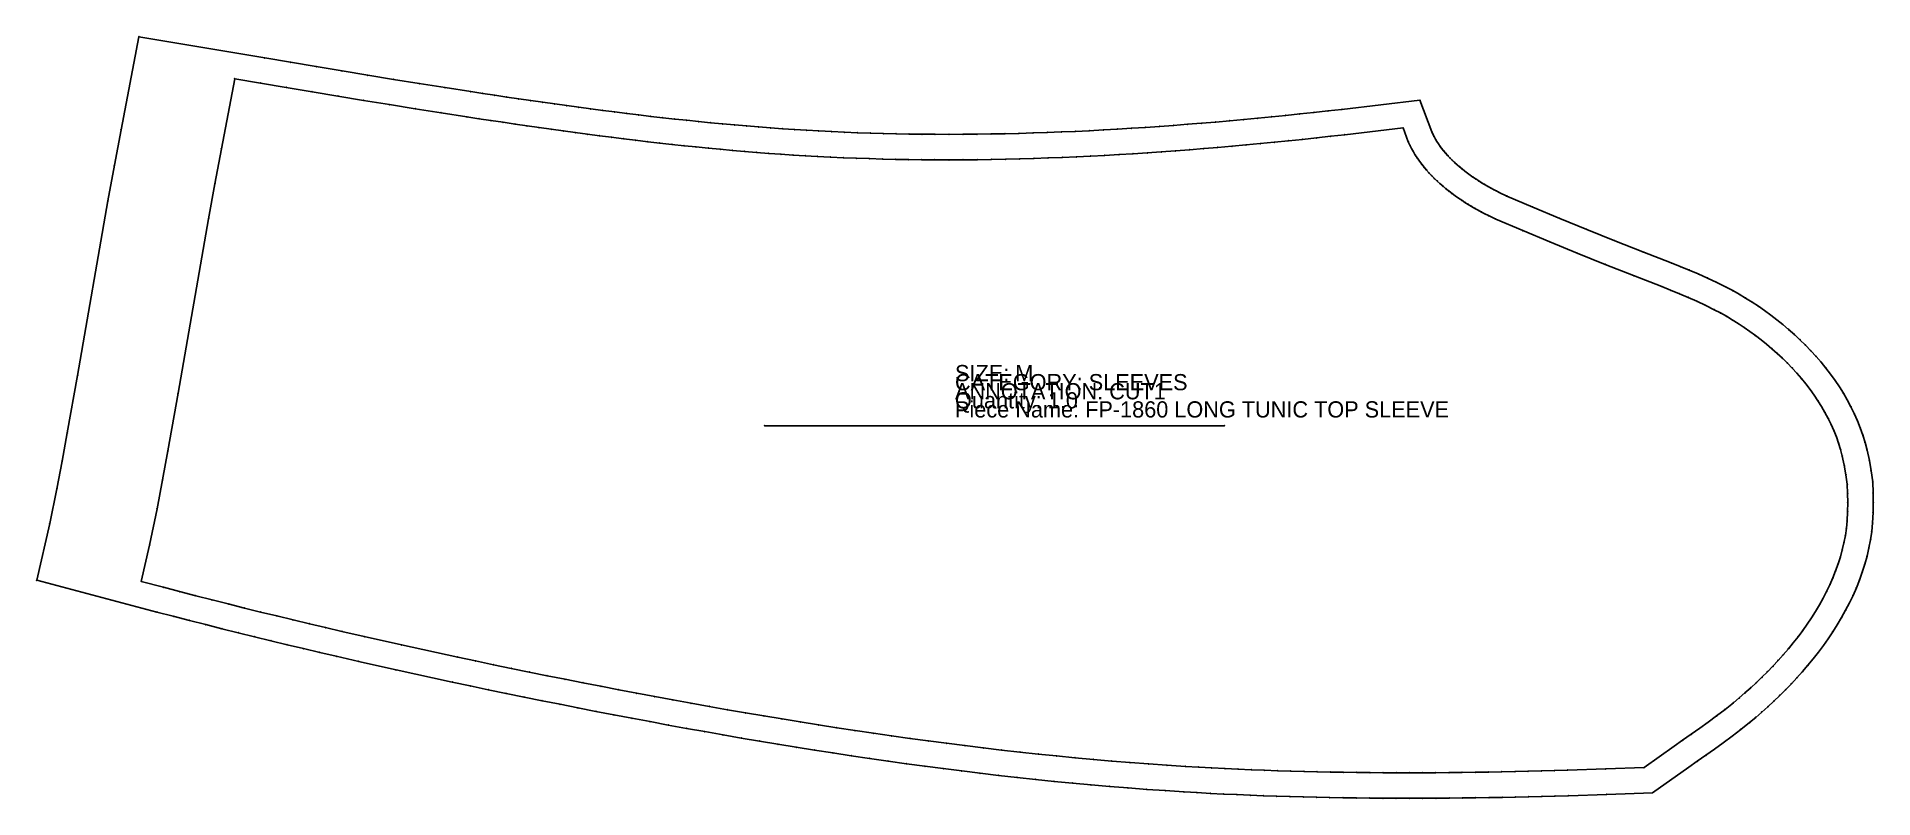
# Model space of a CAD drawing. Extents: x 0 to 249, y -73 to 1.
# Drawn here: x 220.41 to 248.72, y -72.63 to -60.89 of the extents above.
import ezdxf

# ---------------------------------------------------------------- set-up
doc = ezdxf.new("R2010")
doc.units = 0

# ---------------------------------------------------------------- blocks, each defined once
blk = doc.blocks.new('FP-1860 LONG TUNIC TOP SLEEVE_M')
at = {"layer": '1'}
for points in [[(220.4051, -69.2707), (220.6051, -68.3945), (220.7156, -67.8596), (220.7972, -67.4323), (220.8769, -66.9974), (221.0337, -66.1128), (221.5031, -63.4198), (221.6028, -62.8707), (221.7046, -62.3234), (221.9796, -60.8875)], [(221.9796, -60.8875), (223.9216, -61.2154), (224.3189, -61.2824), (224.7158, -61.3489), (225.1129, -61.4152), (225.5097, -61.4807), (225.9064, -61.5455), (226.3034, -61.6094), (226.7004, -61.6725), (227.0979, -61.7343), (227.283, -61.7626), (227.4679, -61.7907), (227.6528, -61.8184), (227.8373, -61.8457), (228.0224, -61.8726), (228.207, -61.8991), (228.3918, -61.9252), (228.5769, -61.9509), (228.7617, -61.9761), (228.9465, -62.0008), (229.1314, -62.0249), (229.3162, -62.0485), (229.5011, -62.0715), (229.686, -62.0939), (229.871, -62.1157), (230.0558, -62.1369), (230.2407, -62.1573), (230.4257, -62.1771), (230.6106, -62.1961), (230.7956, -62.2143), (230.9806, -62.2319), (231.1655, -62.2486), (231.3506, -62.2645), (231.5356, -62.2795), (231.7206, -62.2937), (231.9057, -62.3069), (232.0908, -62.3193), (232.2758, -62.3307), (232.4611, -62.3411), (232.66, -62.3513), (232.8588, -62.3602), (233.0579, -62.3681), (233.2568, -62.3748), (233.456, -62.3805), (233.655, -62.3851), (233.8543, -62.3887), (234.0536, -62.3911), (234.253, -62.3926), (234.4694, -62.3931), (234.6858, -62.3924), (234.9021, -62.3905), (235.1185, -62.3875), (235.3349, -62.3834), (235.5513, -62.3781), (235.7678, -62.3719), (235.9843, -62.3646), (236.2007, -62.3562), (236.4171, -62.3468), (236.6336, -62.3365), (236.85, -62.3253), (237.0664, -62.313), (237.283, -62.2999), (237.4994, -62.2859), (237.7158, -62.271), (237.9321, -62.2552), (238.1486, -62.2386), (238.3651, -62.2212), (238.5814, -62.2031), (238.7977, -62.1842), (239.0141, -62.1645), (239.2304, -62.1441), (239.4467, -62.123), (239.663, -62.1012), (239.8793, -62.0789), (240.0955, -62.0559), (240.3116, -62.0322), (240.5273, -62.0081), (241.7298, -61.8672)], [(241.7298, -61.8672), (241.915, -62.3563), (241.9303, -62.3894), (241.9497, -62.4277), (241.9709, -62.4659), (241.9937, -62.5038), (242.0179, -62.5411), (242.0438, -62.5782), (242.0711, -62.6147), (242.1003, -62.6515), (242.1308, -62.6876), (242.1623, -62.7229), (242.1958, -62.7583), (242.2305, -62.7933), (242.2662, -62.8273), (242.3033, -62.861), (242.3416, -62.8943), (242.381, -62.9271), (242.4214, -62.9592), (242.4628, -62.9907), (242.5053, -63.0218), (242.548, -63.0518), (242.5919, -63.0813), (242.6368, -63.1105), (242.6821, -63.1389), (242.7275, -63.1663), (242.7738, -63.1931), (242.8204, -63.2194), (242.8673, -63.2447), (242.9143, -63.2694), (242.961, -63.2929), (243.0629, -63.3424), (243.0722, -63.3463), (243.4701, -63.5148), (243.8859, -63.6893), (244.3018, -63.8607), (244.7339, -64.0343), (245.168, -64.2054), (245.6055, -64.3761), (245.7439, -64.4315), (245.8827, -64.488), (246.0231, -64.547), (246.1649, -64.6094), (246.3082, -64.6764), (246.4513, -64.7482), (246.553, -64.8027), (246.6533, -64.8594), (246.7528, -64.9187), (246.8513, -64.9805), (246.9488, -65.0448), (247.0449, -65.1114), (247.14, -65.1805), (247.2335, -65.2521), (247.3255, -65.3259), (247.4157, -65.4022), (247.5042, -65.4806), (247.5908, -65.5614), (247.6753, -65.6444), (247.7577, -65.7297), (247.8376, -65.8172), (247.9152, -65.9069), (247.99, -65.9987), (248.0622, -66.0927), (248.1314, -66.1889), (248.1975, -66.2871), (248.2603, -66.3872), (248.3199, -66.4897), (248.3758, -66.5943), (248.428, -66.7007), (248.4763, -66.8093), (248.5204, -66.9198), (248.5602, -67.032), (248.5955, -67.1461), (248.6263, -67.2631), (248.6605, -67.4241), (248.6872, -67.5811), (248.713, -67.7541), (248.713, -67.7541), (248.7181, -67.9224), (248.7205, -68.0725), (248.7188, -68.2276), (248.7103, -68.386), (248.6971, -68.5167), (248.6782, -68.6455), (248.6541, -68.7728), (248.6247, -68.8988), (248.5904, -69.0232), (248.5516, -69.1458), (248.5081, -69.267), (248.4604, -69.3864), (248.4088, -69.5039), (248.3533, -69.6199), (248.2941, -69.734), (248.2316, -69.8462), (248.1658, -69.9567), (248.097, -70.0654), (248.0253, -70.1722), (247.9509, -70.2771), (247.874, -70.3802), (247.7948, -70.4814), (247.7133, -70.5807), (247.6299, -70.678), (247.5445, -70.7735), (247.4574, -70.8671), (247.3687, -70.9585), (247.2788, -71.0479), (247.1875, -71.1353), (247.0952, -71.2207), (247.0019, -71.304), (246.9078, -71.3851), (246.8128, -71.4645), (246.6783, -71.5724), (246.5433, -71.6763), (246.4085, -71.7766), (246.2742, -71.8737), (246.1406, -71.9686), (246.0079, -72.0618), (245.8759, -72.1542), (245.3171, -72.548), (244.6106, -72.5736), (244.0204, -72.5931), (243.816, -72.5993), (243.6121, -72.6048), (243.4077, -72.61), (243.2038, -72.6146), (242.9994, -72.6188), (242.795, -72.6226), (242.5911, -72.6257), (242.3864, -72.6284), (242.182, -72.6305), (241.9776, -72.632), (241.7732, -72.633), (241.5687, -72.6333), (241.3643, -72.6331), (241.1599, -72.6323), (240.9552, -72.6308), (240.7508, -72.6286), (240.5463, -72.6258), (240.3417, -72.6223), (240.1371, -72.6181), (239.9325, -72.6132), (239.728, -72.6075), (239.5233, -72.6011), (239.3188, -72.5939), (239.1142, -72.586), (238.9096, -72.5773), (238.7049, -72.5677), (238.5004, -72.5574), (238.2957, -72.5462), (238.091, -72.5341), (237.8047, -72.5157), (237.5185, -72.4958), (237.2324, -72.4741), (236.9465, -72.4508), (236.6608, -72.426), (236.3754, -72.3998), (236.09, -72.372), (235.8049, -72.3426), (235.5199, -72.3119), (235.2352, -72.2798), (234.9506, -72.2464), (234.6661, -72.2117), (234.382, -72.1756), (234.098, -72.1384), (233.8141, -72.0998), (233.5305, -72.0601), (233.247, -72.0192), (232.9639, -71.9773), (232.6808, -71.9342), (232.3978, -71.8901), (232.1152, -71.845), (231.8327, -71.7989), (231.5504, -71.7517), (231.2683, -71.7038), (230.9864, -71.6549), (230.7047, -71.6053), (230.4232, -71.5547), (230.1419, -71.5035), (229.8607, -71.4514), (229.5828, -71.3993), (229.305, -71.3464), (229.0275, -71.2929), (228.7502, -71.2387), (228.4731, -71.1838), (228.1961, -71.1283), (227.9197, -71.0722), (227.6427, -71.0155), (227.3661, -70.9581), (227.0899, -70.9001), (226.8126, -70.8413), (225.946, -70.6528), (225.3685, -70.5226), (225.3693, -70.5228), (225.0219, -70.4429), (224.7698, -70.3842), (224.5179, -70.3249), (224.2662, -70.2649), (224.0147, -70.2042), (223.7634, -70.1428), (223.5121, -70.0808), (223.2612, -70.018), (223.0104, -69.9547), (222.7596, -69.8905), (222.5092, -69.8258), (222.2588, -69.7604), (220.4051, -69.2707)]]:
    blk.add_lwpolyline(points, dxfattribs=at)
at = {"layer": '14'}
for points in [[(222.0162, -69.2891), (222.1441, -68.729), (222.2602, -68.1665), (222.3451, -67.722), (222.4267, -67.2768), (222.5847, -66.3854), (223.0535, -63.6958), (223.1517, -63.1554), (223.2521, -62.6154), (223.4587, -61.5365)], [(223.4587, -61.5365), (223.8561, -61.6036), (224.2534, -61.6706), (224.6507, -61.7372), (225.0481, -61.8035), (225.4456, -61.8691), (225.8433, -61.9341), (226.2412, -61.9982), (226.6393, -62.0614), (227.0379, -62.1234), (227.2234, -62.1518), (227.4089, -62.1799), (227.5945, -62.2077), (227.7801, -62.2352), (227.9658, -62.2622), (228.1515, -62.2889), (228.3373, -62.3151), (228.5232, -62.3409), (228.709, -62.3663), (228.895, -62.3911), (229.081, -62.4154), (229.267, -62.4391), (229.4531, -62.4623), (229.6393, -62.4848), (229.8255, -62.5068), (230.0118, -62.5281), (230.1982, -62.5487), (230.3846, -62.5686), (230.5711, -62.5878), (230.7577, -62.6062), (230.9443, -62.6239), (231.131, -62.6408), (231.3178, -62.6568), (231.5046, -62.672), (231.6915, -62.6863), (231.8785, -62.6997), (232.0656, -62.7122), (232.2527, -62.7237), (232.44, -62.7342), (232.6411, -62.7445), (232.8422, -62.7535), (233.0434, -62.7615), (233.2445, -62.7683), (233.4458, -62.7741), (233.647, -62.7787), (233.8483, -62.7823), (234.0497, -62.7848), (234.2511, -62.7863), (234.4696, -62.7868), (234.6881, -62.7861), (234.9066, -62.7842), (235.125, -62.7811), (235.3434, -62.777), (235.5618, -62.7717), (235.7801, -62.7654), (235.9985, -62.758), (236.2168, -62.7496), (236.435, -62.7401), (236.6532, -62.7297), (236.8714, -62.7184), (237.0895, -62.706), (237.3076, -62.6928), (237.5256, -62.6787), (237.7436, -62.6637), (237.9615, -62.6478), (238.1794, -62.6311), (238.3973, -62.6136), (238.615, -62.5954), (238.8327, -62.5763), (239.0504, -62.5565), (239.268, -62.536), (239.4855, -62.5148), (239.703, -62.4929), (239.9204, -62.4704), (240.1377, -62.4473), (240.3549, -62.4235), (240.5721, -62.3992), (241.4704, -62.294)], [(241.4704, -62.294), (241.5517, -62.5087), (241.5759, -62.5611), (241.602, -62.6125), (241.63, -62.6629), (241.6598, -62.7125), (241.6913, -62.761), (241.7245, -62.8086), (241.7593, -62.8552), (241.7957, -62.9009), (241.8334, -62.9457), (241.8726, -62.9895), (241.9131, -63.0323), (241.9548, -63.0743), (241.9977, -63.1153), (242.0417, -63.1553), (242.0867, -63.1944), (242.1327, -63.2326), (242.1796, -63.2699), (242.2273, -63.3062), (242.2758, -63.3417), (242.3249, -63.3762), (242.3747, -63.4097), (242.425, -63.4424), (242.4758, -63.4742), (242.5269, -63.5051), (242.5785, -63.535), (242.6302, -63.5641), (242.6822, -63.5922), (242.7342, -63.6195), (242.7864, -63.6458), (242.9001, -63.701), (242.9001, -63.701), (243.3172, -63.8776), (243.7347, -64.0528), (244.1534, -64.2254), (244.5883, -64.4001), (245.0242, -64.5719), (245.4608, -64.7423), (245.5966, -64.7966), (245.7322, -64.8518), (245.8675, -64.9087), (246.0023, -64.968), (246.1365, -65.0307), (246.27, -65.0977), (246.3631, -65.1476), (246.4556, -65.1999), (246.5474, -65.2546), (246.6383, -65.3116), (246.7282, -65.3709), (246.8169, -65.4324), (246.9045, -65.4961), (246.9906, -65.562), (247.0752, -65.6299), (247.1581, -65.6999), (247.2393, -65.7719), (247.3185, -65.8458), (247.3957, -65.9216), (247.4707, -65.9993), (247.5434, -66.0788), (247.6136, -66.16), (247.6812, -66.243), (247.7462, -66.3276), (247.8082, -66.4138), (247.8673, -66.5016), (247.9233, -66.5909), (247.9761, -66.6816), (248.0254, -66.7738), (248.0713, -66.8674), (248.1135, -66.9623), (248.1519, -67.0585), (248.1864, -67.1559), (248.2169, -67.2545), (248.2432, -67.3542), (248.2737, -67.498), (248.2984, -67.6432), (248.3202, -67.7892), (248.3202, -67.7892), (248.3245, -67.9315), (248.3268, -68.0735), (248.3252, -68.2149), (248.3177, -68.3557), (248.3063, -68.4683), (248.2899, -68.5802), (248.2688, -68.6914), (248.2431, -68.8018), (248.2129, -68.9113), (248.1785, -69.0198), (248.1399, -69.1275), (248.0973, -69.2341), (248.0509, -69.3397), (248.0009, -69.4442), (247.9473, -69.5475), (247.8904, -69.6497), (247.8303, -69.7506), (247.7672, -69.8503), (247.7012, -69.9486), (247.6325, -70.0455), (247.5612, -70.1411), (247.4876, -70.2351), (247.4116, -70.3277), (247.3336, -70.4187), (247.2537, -70.5081), (247.172, -70.5958), (247.0886, -70.6818), (247.0038, -70.7661), (246.9177, -70.8486), (246.8304, -70.9293), (246.7422, -71.0081), (246.6531, -71.0849), (246.5634, -71.1598), (246.435, -71.2628), (246.3057, -71.3623), (246.1756, -71.4591), (246.0448, -71.5537), (245.9135, -71.647), (245.7817, -71.7395), (245.6496, -71.832), (245.1859, -72.1588), (244.597, -72.1801), (244.008, -72.1996), (243.8048, -72.2057), (243.6015, -72.2112), (243.3982, -72.2164), (243.1949, -72.221), (242.9917, -72.2252), (242.7884, -72.2289), (242.5851, -72.232), (242.3818, -72.2347), (242.1785, -72.2368), (241.9752, -72.2383), (241.7719, -72.2393), (241.5686, -72.2396), (241.3653, -72.2394), (241.1621, -72.2386), (240.9588, -72.2371), (240.7556, -72.2349), (240.5523, -72.2321), (240.3491, -72.2287), (240.1459, -72.2245), (239.9427, -72.2196), (239.7396, -72.214), (239.5364, -72.2076), (239.3333, -72.2005), (239.1302, -72.1926), (238.9271, -72.184), (238.7241, -72.1745), (238.5211, -72.1642), (238.3181, -72.1531), (238.1152, -72.1411), (237.831, -72.1229), (237.5471, -72.1031), (237.2632, -72.0816), (236.9795, -72.0585), (236.6959, -72.0339), (236.4125, -72.0078), (236.1292, -71.9802), (235.8461, -71.9511), (235.563, -71.9206), (235.2802, -71.8887), (234.9974, -71.8555), (234.7148, -71.821), (234.4324, -71.7851), (234.1501, -71.7481), (233.8679, -71.7098), (233.5859, -71.6703), (233.304, -71.6296), (233.0223, -71.5879), (232.7407, -71.5451), (232.4592, -71.5012), (232.1779, -71.4563), (231.8968, -71.4104), (231.6158, -71.3635), (231.3349, -71.3158), (231.0542, -71.2671), (230.7737, -71.2177), (230.4933, -71.1673), (230.213, -71.1163), (229.9329, -71.0644), (229.6559, -71.0124), (229.3791, -70.9597), (229.1025, -70.9064), (228.8262, -70.8524), (228.55, -70.7977), (228.2739, -70.7424), (227.998, -70.6864), (227.7222, -70.6299), (227.4465, -70.5727), (227.1708, -70.5148), (226.8953, -70.4564), (226.0311, -70.2684), (225.4559, -70.1387), (225.4559, -70.1387), (225.1106, -70.0593), (224.8595, -70.0009), (224.6087, -69.9418), (224.358, -69.882), (224.1075, -69.8216), (223.8573, -69.7605), (223.6071, -69.6987), (223.3572, -69.6362), (223.1074, -69.5731), (222.8577, -69.5092), (222.6082, -69.4447), (222.3588, -69.3796), (222.0162, -69.2891)]]:
    blk.add_lwpolyline(points, dxfattribs=at)
at = {"layer": '2'}
for p in [(221.9796, -60.8875), (221.9796, -60.8875), (223.4587, -61.5365), (223.4587, -61.5365), (241.7298, -61.8672), (241.7298, -61.8672), (241.4704, -62.294), (241.4704, -62.294), (243.0629, -63.3424), (242.9001, -63.701), (242.9001, -63.701), (245.6055, -64.3761), (245.4608, -64.7423), (231.6282, -66.8881), (238.7148, -66.8881), (248.3202, -67.7892), (248.3202, -67.7892), (248.713, -67.7541), (248.713, -67.7541), (220.4051, -69.2707), (220.4051, -69.2707), (222.0162, -69.2891), (222.0162, -69.2891), (225.4559, -70.1387), (225.4559, -70.1387), (225.3685, -70.5226), (225.3693, -70.5228), (245.1859, -72.1588), (245.3171, -72.548)]:
    blk.add_point(p, dxfattribs=at)
at = {"layer": '3'}
for p in [(223.9216, -61.2154), (224.3189, -61.2824), (224.7158, -61.3489), (225.1129, -61.4152), (223.8561, -61.6036), (224.2534, -61.6706), (225.5097, -61.4807), (225.9064, -61.5455), (226.3034, -61.6094), (226.7004, -61.6725), (224.6507, -61.7372), (225.0481, -61.8035), (225.4456, -61.8691), (225.8433, -61.9341), (226.2412, -61.9982), (227.0979, -61.7343), (227.283, -61.7626), (227.4679, -61.7907), (227.6528, -61.8184), (227.8373, -61.8457), (228.0224, -61.8726), (228.207, -61.8991), (228.3918, -61.9252), (228.5769, -61.9509), (228.7617, -61.9761), (228.9465, -62.0008), (240.5273, -62.0081), (226.6393, -62.0614), (227.0379, -62.1234), (227.2234, -62.1518), (227.4089, -62.1799), (227.5945, -62.2077), (227.7801, -62.2352), (227.9658, -62.2622), (228.1515, -62.2889), (229.1314, -62.0249), (229.3162, -62.0485), (229.5011, -62.0715), (229.686, -62.0939), (229.871, -62.1157), (230.0558, -62.1369), (230.2407, -62.1573), (230.4257, -62.1771), (230.6106, -62.1961), (230.7956, -62.2143), (230.9806, -62.2319), (231.1655, -62.2486), (231.3506, -62.2645), (231.5356, -62.2795), (231.7206, -62.2937), (237.4994, -62.2859), (237.7158, -62.271), (237.9321, -62.2552), (238.1486, -62.2386), (238.3651, -62.2212), (238.5814, -62.2031), (238.7977, -62.1842), (239.0141, -62.1645), (239.2304, -62.1441), (239.4467, -62.123), (239.663, -62.1012), (239.8793, -62.0789), (240.0955, -62.0559), (240.3116, -62.0322), (221.7046, -62.3234), (228.3373, -62.3151), (228.5232, -62.3409), (228.709, -62.3663), (228.895, -62.3911), (229.081, -62.4154), (229.267, -62.4391), (229.4531, -62.4623), (229.6393, -62.4848), (229.8255, -62.5068), (230.0118, -62.5281), (230.1982, -62.5487), (230.3846, -62.5686), (231.9057, -62.3069), (232.0908, -62.3193), (232.2758, -62.3307), (232.4611, -62.3411), (232.66, -62.3513), (232.8588, -62.3602), (233.0579, -62.3681), (233.2568, -62.3748), (233.456, -62.3805), (233.655, -62.3851), (233.8543, -62.3887), (234.0536, -62.3911), (234.253, -62.3926), (234.4694, -62.3931), (234.6858, -62.3924), (234.9021, -62.3905), (235.1185, -62.3875), (235.3349, -62.3834), (235.5513, -62.3781), (235.7678, -62.3719), (235.9843, -62.3646), (236.2007, -62.3562), (236.4171, -62.3468), (236.6336, -62.3365), (236.85, -62.3253), (237.0664, -62.313), (237.283, -62.2999), (238.8327, -62.5763), (239.0504, -62.5565), (239.268, -62.536), (239.4855, -62.5148), (239.703, -62.4929), (239.9204, -62.4704), (240.1377, -62.4473), (240.3549, -62.4235), (240.5721, -62.3992), (241.5517, -62.5087), (241.5759, -62.5611), (241.915, -62.3563), (241.9303, -62.3894), (241.9497, -62.4277), (241.9709, -62.4659), (241.9937, -62.5038), (242.0179, -62.5411), (223.2521, -62.6154), (230.5711, -62.5878), (230.7577, -62.6062), (230.9443, -62.6239), (231.131, -62.6408), (231.3178, -62.6568), (231.5046, -62.672), (231.6915, -62.6863), (231.8785, -62.6997), (232.0656, -62.7122), (232.2527, -62.7237), (232.44, -62.7342), (232.6411, -62.7445), (232.8422, -62.7535), (233.0434, -62.7615), (233.2445, -62.7683), (233.4458, -62.7741), (233.647, -62.7787), (233.8483, -62.7823), (234.0497, -62.7848), (234.2511, -62.7863), (234.4696, -62.7868), (234.6881, -62.7861), (234.9066, -62.7842), (235.125, -62.7811), (235.3434, -62.777), (235.5618, -62.7717), (235.7801, -62.7654), (235.9985, -62.758), (236.2168, -62.7496), (236.435, -62.7401), (236.6532, -62.7297), (236.8714, -62.7184), (237.0895, -62.706), (237.3076, -62.6928), (237.5256, -62.6787), (237.7436, -62.6637), (237.9615, -62.6478), (238.1794, -62.6311), (238.3973, -62.6136), (238.615, -62.5954), (241.602, -62.6125), (241.63, -62.6629), (241.6598, -62.7125), (241.6913, -62.761), (241.7245, -62.8086), (241.7593, -62.8552), (242.0438, -62.5782), (242.0711, -62.6147), (242.1003, -62.6515), (242.1308, -62.6876), (242.1623, -62.7229), (242.1958, -62.7583), (242.2305, -62.7933), (242.2662, -62.8273), (221.6028, -62.8707), (241.7957, -62.9009), (241.8334, -62.9457), (241.8726, -62.9895), (241.9131, -63.0323), (241.9548, -63.0743), (241.9977, -63.1153), (242.3033, -62.861), (242.3416, -62.8943), (242.381, -62.9271), (242.4214, -62.9592), (242.4628, -62.9907), (242.5053, -63.0218), (242.548, -63.0518), (242.5919, -63.0813), (242.6368, -63.1105), (242.6821, -63.1389), (221.5031, -63.4198), (223.1517, -63.1554), (242.0417, -63.1553), (242.0867, -63.1944), (242.1327, -63.2326), (242.1796, -63.2699), (242.2273, -63.3062), (242.2758, -63.3417), (242.3249, -63.3762), (242.3747, -63.4097), (242.7275, -63.1663), (242.7738, -63.1931), (242.8204, -63.2194), (242.8673, -63.2447), (242.9143, -63.2694), (242.961, -63.2929), (243.0722, -63.3463), (223.0535, -63.6958), (242.425, -63.4424), (242.4758, -63.4742), (242.5269, -63.5051), (242.5785, -63.535), (242.6302, -63.5641), (242.6822, -63.5922), (242.7342, -63.6195), (242.7864, -63.6458), (243.4701, -63.5148), (243.8859, -63.6893), (243.3172, -63.8776), (244.3018, -63.8607), (243.7347, -64.0528), (244.1534, -64.2254), (244.7339, -64.0343), (245.168, -64.2054), (244.5883, -64.4001), (245.7439, -64.4315), (245.8827, -64.488), (246.0231, -64.547), (245.0242, -64.5719), (245.5966, -64.7966), (246.1649, -64.6094), (246.3082, -64.6764), (246.4513, -64.7482), (246.553, -64.8027), (245.7322, -64.8518), (245.8675, -64.9087), (246.0023, -64.968), (246.1365, -65.0307), (246.27, -65.0977), (246.6533, -64.8594), (246.7528, -64.9187), (246.8513, -64.9805), (246.9488, -65.0448), (247.0449, -65.1114), (246.3631, -65.1476), (246.4556, -65.1999), (246.5474, -65.2546), (246.6383, -65.3116), (246.7282, -65.3709), (247.14, -65.1805), (247.2335, -65.2521), (247.3255, -65.3259), (247.4157, -65.4022), (246.8169, -65.4324), (246.9045, -65.4961), (246.9906, -65.562), (247.0752, -65.6299), (247.5042, -65.4806), (247.5908, -65.5614), (247.6753, -65.6444), (247.1581, -65.6999), (247.2393, -65.7719), (247.3185, -65.8458), (247.3957, -65.9216), (247.7577, -65.7297), (247.8376, -65.8172), (247.9152, -65.9069), (221.0337, -66.1128), (247.4707, -65.9993), (247.5434, -66.0788), (247.6136, -66.16), (247.6812, -66.243), (247.99, -65.9987), (248.0622, -66.0927), (248.1314, -66.1889), (222.5847, -66.3854), (247.7462, -66.3276), (247.8082, -66.4138), (247.8673, -66.5016), (248.1975, -66.2871), (248.2603, -66.3872), (248.3199, -66.4897), (247.9233, -66.5909), (247.9761, -66.6816), (248.0254, -66.7738), (248.3758, -66.5943), (248.428, -66.7007), (248.4763, -66.8093), (220.8769, -66.9974), (248.0713, -66.8674), (248.1135, -66.9623), (248.1519, -67.0585), (248.5204, -66.9198), (248.5602, -67.032), (222.4267, -67.2768), (248.1864, -67.1559), (248.2169, -67.2545), (248.2432, -67.3542), (248.5955, -67.1461), (248.6263, -67.2631), (220.7972, -67.4323), (248.2737, -67.498), (248.2984, -67.6432), (248.6605, -67.4241), (248.6872, -67.5811), (220.7156, -67.8596), (222.3451, -67.722), (248.3245, -67.9315), (248.7181, -67.9224), (222.2602, -68.1665), (248.3252, -68.2149), (248.3268, -68.0735), (248.7188, -68.2276), (248.7205, -68.0725), (220.6051, -68.3945), (248.3063, -68.4683), (248.3177, -68.3557), (248.6971, -68.5167), (248.7103, -68.386), (222.1441, -68.729), (248.2431, -68.8018), (248.2688, -68.6914), (248.2899, -68.5802), (248.6541, -68.7728), (248.6782, -68.6455), (248.1785, -69.0198), (248.2129, -68.9113), (248.5904, -69.0232), (248.6247, -68.8988), (248.0509, -69.3397), (248.0973, -69.2341), (248.1399, -69.1275), (248.5081, -69.267), (248.5516, -69.1458), (222.3588, -69.3796), (222.6082, -69.4447), (222.8577, -69.5092), (223.1074, -69.5731), (223.3572, -69.6362), (247.8904, -69.6497), (247.9473, -69.5475), (248.0009, -69.4442), (248.3533, -69.6199), (248.4088, -69.5039), (248.4604, -69.3864), (222.2588, -69.7604), (222.5092, -69.8258), (222.7596, -69.8905), (223.6071, -69.6987), (223.8573, -69.7605), (224.1075, -69.8216), (224.358, -69.882), (247.7672, -69.8503), (247.8303, -69.7506), (248.2316, -69.8462), (248.2941, -69.734), (223.0104, -69.9547), (223.2612, -70.018), (223.5121, -70.0808), (223.7634, -70.1428), (224.0147, -70.2042), (224.6087, -69.9418), (224.8595, -70.0009), (225.1106, -70.0593), (247.5612, -70.1411), (247.6325, -70.0455), (247.7012, -69.9486), (248.0253, -70.1722), (248.097, -70.0654), (248.1658, -69.9567), (224.2662, -70.2649), (224.5179, -70.3249), (224.7698, -70.3842), (225.0219, -70.4429), (226.0311, -70.2684), (226.8953, -70.4564), (247.3336, -70.4187), (247.4116, -70.3277), (247.4876, -70.2351), (247.7948, -70.4814), (247.874, -70.3802), (247.9509, -70.2771), (225.946, -70.6528), (227.1708, -70.5148), (227.4465, -70.5727), (227.7222, -70.6299), (227.998, -70.6864), (228.2739, -70.7424), (247.0038, -70.7661), (247.0886, -70.6818), (247.172, -70.5958), (247.2537, -70.5081), (247.5445, -70.7735), (247.6299, -70.678), (247.7133, -70.5807), (226.8126, -70.8413), (227.0899, -70.9001), (227.3661, -70.9581), (227.6427, -71.0155), (228.55, -70.7977), (228.8262, -70.8524), (229.1025, -70.9064), (229.3791, -70.9597), (229.6559, -71.0124), (229.9329, -71.0644), (246.7422, -71.0081), (246.8304, -70.9293), (246.9177, -70.8486), (247.2788, -71.0479), (247.3687, -70.9585), (247.4574, -70.8671), (227.9197, -71.0722), (228.1961, -71.1283), (228.4731, -71.1838), (228.7502, -71.2387), (229.0275, -71.2929), (229.305, -71.3464), (230.213, -71.1163), (230.4933, -71.1673), (230.7737, -71.2177), (231.0542, -71.2671), (231.3349, -71.3158), (246.435, -71.2628), (246.5634, -71.1598), (246.6531, -71.0849), (247.0019, -71.304), (247.0952, -71.2207), (247.1875, -71.1353), (229.5828, -71.3993), (229.8607, -71.4514), (230.1419, -71.5035), (230.4232, -71.5547), (230.7047, -71.6053), (231.6158, -71.3635), (231.8968, -71.4104), (232.1779, -71.4563), (232.4592, -71.5012), (232.7407, -71.5451), (233.0223, -71.5879), (233.304, -71.6296), (246.0448, -71.5537), (246.1756, -71.4591), (246.3057, -71.3623), (246.6783, -71.5724), (246.8128, -71.4645), (246.9078, -71.3851), (230.9864, -71.6549), (231.2683, -71.7038), (231.5504, -71.7517), (231.8327, -71.7989), (232.1152, -71.845), (232.3978, -71.8901), (233.5859, -71.6703), (233.8679, -71.7098), (234.1501, -71.7481), (234.4324, -71.7851), (234.7148, -71.821), (234.9974, -71.8555), (235.2802, -71.8887), (235.563, -71.9206), (245.6496, -71.832), (245.7817, -71.7395), (245.9135, -71.647), (246.2742, -71.8737), (246.4085, -71.7766), (246.5433, -71.6763), (232.6808, -71.9342), (232.9639, -71.9773), (233.247, -72.0192), (233.5305, -72.0601), (233.8141, -72.0998), (234.098, -72.1384), (234.382, -72.1756), (235.8461, -71.9511), (236.1292, -71.9802), (236.4125, -72.0078), (236.6959, -72.0339), (236.9795, -72.0585), (237.2632, -72.0816), (237.5471, -72.1031), (237.831, -72.1229), (238.1152, -72.1411), (238.3181, -72.1531), (238.5211, -72.1642), (238.7241, -72.1745), (238.9271, -72.184), (239.1302, -72.1926), (239.3333, -72.2005), (244.008, -72.1996), (244.597, -72.1801), (245.8759, -72.1542), (246.0079, -72.0618), (246.1406, -71.9686), (234.6661, -72.2117), (234.9506, -72.2464), (235.2352, -72.2798), (235.5199, -72.3119), (235.8049, -72.3426), (236.09, -72.372), (236.3754, -72.3998), (236.6608, -72.426), (236.9465, -72.4508), (237.2324, -72.4741), (239.5364, -72.2076), (239.7396, -72.214), (239.9427, -72.2196), (240.1459, -72.2245), (240.3491, -72.2287), (240.5523, -72.2321), (240.7556, -72.2349), (240.9588, -72.2371), (241.1621, -72.2386), (241.3653, -72.2394), (241.5686, -72.2396), (241.7719, -72.2393), (241.9752, -72.2383), (242.1785, -72.2368), (242.3818, -72.2347), (242.5851, -72.232), (242.7884, -72.2289), (242.9917, -72.2252), (243.1949, -72.221), (243.3982, -72.2164), (243.6015, -72.2112), (243.8048, -72.2057), (237.5185, -72.4958), (237.8047, -72.5157), (238.091, -72.5341), (238.2957, -72.5462), (238.5004, -72.5574), (238.7049, -72.5677), (238.9096, -72.5773), (239.1142, -72.586), (239.3188, -72.5939), (239.5233, -72.6011), (239.728, -72.6075), (239.9325, -72.6132), (240.1371, -72.6181), (240.3417, -72.6223), (240.5463, -72.6258), (240.7508, -72.6286), (240.9552, -72.6308), (241.1599, -72.6323), (241.3643, -72.6331), (241.5687, -72.6333), (241.7732, -72.633), (241.9776, -72.632), (242.182, -72.6305), (242.3864, -72.6284), (242.5911, -72.6257), (242.795, -72.6226), (242.9994, -72.6188), (243.2038, -72.6146), (243.4077, -72.61), (243.6121, -72.6048), (243.816, -72.5993), (244.0204, -72.5931), (244.6106, -72.5736)]:
    blk.add_point(p, dxfattribs=at)
at = {"layer": '5'}
blk.add_line((231.6282, -66.8881), (238.7148, -66.8881), dxfattribs=at)
at = {"layer": '7'}
blk.add_line((231.6282, -66.8881), (238.7148, -66.8881), dxfattribs=at)
at = {"layer": '84'}
for points in [[(220.4051, -69.2707), (220.6051, -68.3945), (220.7156, -67.8596), (220.7972, -67.4323), (220.8769, -66.9974), (221.0337, -66.1128), (221.5031, -63.4198), (221.6028, -62.8707), (221.7046, -62.3234), (221.9796, -60.8875)], [(221.9796, -60.8875), (223.9216, -61.2154), (224.3189, -61.2824), (224.7158, -61.3489), (225.1129, -61.4152), (225.5097, -61.4807), (225.9064, -61.5455), (226.3034, -61.6094), (226.7004, -61.6725), (227.0979, -61.7343), (227.283, -61.7626), (227.4679, -61.7907), (227.6528, -61.8184), (227.8373, -61.8457), (228.0224, -61.8726), (228.207, -61.8991), (228.3918, -61.9252), (228.5769, -61.9509), (228.7617, -61.9761), (228.9465, -62.0008), (229.1314, -62.0249), (229.3162, -62.0485), (229.5011, -62.0715), (229.686, -62.0939), (229.871, -62.1157), (230.0558, -62.1369), (230.2407, -62.1573), (230.4257, -62.1771), (230.6106, -62.1961), (230.7956, -62.2143), (230.9806, -62.2319), (231.1655, -62.2486), (231.3506, -62.2645), (231.5356, -62.2795), (231.7206, -62.2937), (231.9057, -62.3069), (232.0908, -62.3193), (232.2758, -62.3307), (232.4611, -62.3411), (232.66, -62.3513), (232.8588, -62.3602), (233.0579, -62.3681), (233.2568, -62.3748), (233.456, -62.3805), (233.655, -62.3851), (233.8543, -62.3887), (234.0536, -62.3911), (234.253, -62.3926), (234.4694, -62.3931), (234.6858, -62.3924), (234.9021, -62.3905), (235.1185, -62.3875), (235.3349, -62.3834), (235.5513, -62.3781), (235.7678, -62.3719), (235.9843, -62.3646), (236.2007, -62.3562), (236.4171, -62.3468), (236.6336, -62.3365), (236.85, -62.3253), (237.0664, -62.313), (237.283, -62.2999), (237.4994, -62.2859), (237.7158, -62.271), (237.9321, -62.2552), (238.1486, -62.2386), (238.3651, -62.2212), (238.5814, -62.2031), (238.7977, -62.1842), (239.0141, -62.1645), (239.2304, -62.1441), (239.4467, -62.123), (239.663, -62.1012), (239.8793, -62.0789), (240.0955, -62.0559), (240.3116, -62.0322), (240.5273, -62.0081), (241.7298, -61.8672)], [(241.7298, -61.8672), (241.915, -62.3563), (241.9303, -62.3894), (241.9497, -62.4277), (241.9709, -62.4659), (241.9937, -62.5038), (242.0179, -62.5411), (242.0438, -62.5782), (242.0711, -62.6147), (242.1003, -62.6515), (242.1308, -62.6876), (242.1623, -62.7229), (242.1958, -62.7583), (242.2305, -62.7933), (242.2662, -62.8273), (242.3033, -62.861), (242.3416, -62.8943), (242.381, -62.9271), (242.4214, -62.9592), (242.4628, -62.9907), (242.5053, -63.0218), (242.548, -63.0518), (242.5919, -63.0813), (242.6368, -63.1105), (242.6821, -63.1389), (242.7275, -63.1663), (242.7738, -63.1931), (242.8204, -63.2194), (242.8673, -63.2447), (242.9143, -63.2694), (242.961, -63.2929), (243.0629, -63.3424), (243.0722, -63.3463), (243.4701, -63.5148), (243.8859, -63.6893), (244.3018, -63.8607), (244.7339, -64.0343), (245.168, -64.2054), (245.6055, -64.3761), (245.7439, -64.4315), (245.8827, -64.488), (246.0231, -64.547), (246.1649, -64.6094), (246.3082, -64.6764), (246.4513, -64.7482), (246.553, -64.8027), (246.6533, -64.8594), (246.7528, -64.9187), (246.8513, -64.9805), (246.9488, -65.0448), (247.0449, -65.1114), (247.14, -65.1805), (247.2335, -65.2521), (247.3255, -65.3259), (247.4157, -65.4022), (247.5042, -65.4806), (247.5908, -65.5614), (247.6753, -65.6444), (247.7577, -65.7297), (247.8376, -65.8172), (247.9152, -65.9069), (247.99, -65.9987), (248.0622, -66.0927), (248.1314, -66.1889), (248.1975, -66.2871), (248.2603, -66.3872), (248.3199, -66.4897), (248.3758, -66.5943), (248.428, -66.7007), (248.4763, -66.8093), (248.5204, -66.9198), (248.5602, -67.032), (248.5955, -67.1461), (248.6263, -67.2631), (248.6605, -67.4241), (248.6872, -67.5811), (248.713, -67.7541), (248.713, -67.7541), (248.7181, -67.9224), (248.7205, -68.0725), (248.7188, -68.2276), (248.7103, -68.386), (248.6971, -68.5167), (248.6782, -68.6455), (248.6541, -68.7728), (248.6247, -68.8988), (248.5904, -69.0232), (248.5516, -69.1458), (248.5081, -69.267), (248.4604, -69.3864), (248.4088, -69.5039), (248.3533, -69.6199), (248.2941, -69.734), (248.2316, -69.8462), (248.1658, -69.9567), (248.097, -70.0654), (248.0253, -70.1722), (247.9509, -70.2771), (247.874, -70.3802), (247.7948, -70.4814), (247.7133, -70.5807), (247.6299, -70.678), (247.5445, -70.7735), (247.4574, -70.8671), (247.3687, -70.9585), (247.2788, -71.0479), (247.1875, -71.1353), (247.0952, -71.2207), (247.0019, -71.304), (246.9078, -71.3851), (246.8128, -71.4645), (246.6783, -71.5724), (246.5433, -71.6763), (246.4085, -71.7766), (246.2742, -71.8737), (246.1406, -71.9686), (246.0079, -72.0618), (245.8759, -72.1542), (245.3171, -72.548), (244.6106, -72.5736), (244.0204, -72.5931), (243.816, -72.5993), (243.6121, -72.6048), (243.4077, -72.61), (243.2038, -72.6146), (242.9994, -72.6188), (242.795, -72.6226), (242.5911, -72.6257), (242.3864, -72.6284), (242.182, -72.6305), (241.9776, -72.632), (241.7732, -72.633), (241.5687, -72.6333), (241.3643, -72.6331), (241.1599, -72.6323), (240.9552, -72.6308), (240.7508, -72.6286), (240.5463, -72.6258), (240.3417, -72.6223), (240.1371, -72.6181), (239.9325, -72.6132), (239.728, -72.6075), (239.5233, -72.6011), (239.3188, -72.5939), (239.1142, -72.586), (238.9096, -72.5773), (238.7049, -72.5677), (238.5004, -72.5574), (238.2957, -72.5462), (238.091, -72.5341), (237.8047, -72.5157), (237.5185, -72.4958), (237.2324, -72.4741), (236.9465, -72.4508), (236.6608, -72.426), (236.3754, -72.3998), (236.09, -72.372), (235.8049, -72.3426), (235.5199, -72.3119), (235.2352, -72.2798), (234.9506, -72.2464), (234.6661, -72.2117), (234.382, -72.1756), (234.098, -72.1384), (233.8141, -72.0998), (233.5305, -72.0601), (233.247, -72.0192), (232.9639, -71.9773), (232.6808, -71.9342), (232.3978, -71.8901), (232.1152, -71.845), (231.8327, -71.7989), (231.5504, -71.7517), (231.2683, -71.7038), (230.9864, -71.6549), (230.7047, -71.6053), (230.4232, -71.5547), (230.1419, -71.5035), (229.8607, -71.4514), (229.5828, -71.3993), (229.305, -71.3464), (229.0275, -71.2929), (228.7502, -71.2387), (228.4731, -71.1838), (228.1961, -71.1283), (227.9197, -71.0722), (227.6427, -71.0155), (227.3661, -70.9581), (227.0899, -70.9001), (226.8126, -70.8413), (225.946, -70.6528), (225.3685, -70.5226), (225.3693, -70.5228), (225.0219, -70.4429), (224.7698, -70.3842), (224.5179, -70.3249), (224.2662, -70.2649), (224.0147, -70.2042), (223.7634, -70.1428), (223.5121, -70.0808), (223.2612, -70.018), (223.0104, -69.9547), (222.7596, -69.8905), (222.5092, -69.8258), (222.2588, -69.7604), (220.4051, -69.2707)]]:
    blk.add_lwpolyline(points, dxfattribs=at)
at = {"layer": '87'}
for points in [[(222.0162, -69.2891), (222.1441, -68.729), (222.2602, -68.1665), (222.3451, -67.722), (222.4267, -67.2768), (222.5847, -66.3854), (223.0535, -63.6958), (223.1517, -63.1554), (223.2521, -62.6154), (223.4587, -61.5365)], [(223.4587, -61.5365), (223.8561, -61.6036), (224.2534, -61.6706), (224.6507, -61.7372), (225.0481, -61.8035), (225.4456, -61.8691), (225.8433, -61.9341), (226.2412, -61.9982), (226.6393, -62.0614), (227.0379, -62.1234), (227.2234, -62.1518), (227.4089, -62.1799), (227.5945, -62.2077), (227.7801, -62.2352), (227.9658, -62.2622), (228.1515, -62.2889), (228.3373, -62.3151), (228.5232, -62.3409), (228.709, -62.3663), (228.895, -62.3911), (229.081, -62.4154), (229.267, -62.4391), (229.4531, -62.4623), (229.6393, -62.4848), (229.8255, -62.5068), (230.0118, -62.5281), (230.1982, -62.5487), (230.3846, -62.5686), (230.5711, -62.5878), (230.7577, -62.6062), (230.9443, -62.6239), (231.131, -62.6408), (231.3178, -62.6568), (231.5046, -62.672), (231.6915, -62.6863), (231.8785, -62.6997), (232.0656, -62.7122), (232.2527, -62.7237), (232.44, -62.7342), (232.6411, -62.7445), (232.8422, -62.7535), (233.0434, -62.7615), (233.2445, -62.7683), (233.4458, -62.7741), (233.647, -62.7787), (233.8483, -62.7823), (234.0497, -62.7848), (234.2511, -62.7863), (234.4696, -62.7868), (234.6881, -62.7861), (234.9066, -62.7842), (235.125, -62.7811), (235.3434, -62.777), (235.5618, -62.7717), (235.7801, -62.7654), (235.9985, -62.758), (236.2168, -62.7496), (236.435, -62.7401), (236.6532, -62.7297), (236.8714, -62.7184), (237.0895, -62.706), (237.3076, -62.6928), (237.5256, -62.6787), (237.7436, -62.6637), (237.9615, -62.6478), (238.1794, -62.6311), (238.3973, -62.6136), (238.615, -62.5954), (238.8327, -62.5763), (239.0504, -62.5565), (239.268, -62.536), (239.4855, -62.5148), (239.703, -62.4929), (239.9204, -62.4704), (240.1377, -62.4473), (240.3549, -62.4235), (240.5721, -62.3992), (241.4704, -62.294)], [(241.4704, -62.294), (241.5517, -62.5087), (241.5759, -62.5611), (241.602, -62.6125), (241.63, -62.6629), (241.6598, -62.7125), (241.6913, -62.761), (241.7245, -62.8086), (241.7593, -62.8552), (241.7957, -62.9009), (241.8334, -62.9457), (241.8726, -62.9895), (241.9131, -63.0323), (241.9548, -63.0743), (241.9977, -63.1153), (242.0417, -63.1553), (242.0867, -63.1944), (242.1327, -63.2326), (242.1796, -63.2699), (242.2273, -63.3062), (242.2758, -63.3417), (242.3249, -63.3762), (242.3747, -63.4097), (242.425, -63.4424), (242.4758, -63.4742), (242.5269, -63.5051), (242.5785, -63.535), (242.6302, -63.5641), (242.6822, -63.5922), (242.7342, -63.6195), (242.7864, -63.6458), (242.9001, -63.701), (242.9001, -63.701), (243.3172, -63.8776), (243.7347, -64.0528), (244.1534, -64.2254), (244.5883, -64.4001), (245.0242, -64.5719), (245.4608, -64.7423), (245.5966, -64.7966), (245.7322, -64.8518), (245.8675, -64.9087), (246.0023, -64.968), (246.1365, -65.0307), (246.27, -65.0977), (246.3631, -65.1476), (246.4556, -65.1999), (246.5474, -65.2546), (246.6383, -65.3116), (246.7282, -65.3709), (246.8169, -65.4324), (246.9045, -65.4961), (246.9906, -65.562), (247.0752, -65.6299), (247.1581, -65.6999), (247.2393, -65.7719), (247.3185, -65.8458), (247.3957, -65.9216), (247.4707, -65.9993), (247.5434, -66.0788), (247.6136, -66.16), (247.6812, -66.243), (247.7462, -66.3276), (247.8082, -66.4138), (247.8673, -66.5016), (247.9233, -66.5909), (247.9761, -66.6816), (248.0254, -66.7738), (248.0713, -66.8674), (248.1135, -66.9623), (248.1519, -67.0585), (248.1864, -67.1559), (248.2169, -67.2545), (248.2432, -67.3542), (248.2737, -67.498), (248.2984, -67.6432), (248.3202, -67.7892), (248.3202, -67.7892), (248.3245, -67.9315), (248.3268, -68.0735), (248.3252, -68.2149), (248.3177, -68.3557), (248.3063, -68.4683), (248.2899, -68.5802), (248.2688, -68.6914), (248.2431, -68.8018), (248.2129, -68.9113), (248.1785, -69.0198), (248.1399, -69.1275), (248.0973, -69.2341), (248.0509, -69.3397), (248.0009, -69.4442), (247.9473, -69.5475), (247.8904, -69.6497), (247.8303, -69.7506), (247.7672, -69.8503), (247.7012, -69.9486), (247.6325, -70.0455), (247.5612, -70.1411), (247.4876, -70.2351), (247.4116, -70.3277), (247.3336, -70.4187), (247.2537, -70.5081), (247.172, -70.5958), (247.0886, -70.6818), (247.0038, -70.7661), (246.9177, -70.8486), (246.8304, -70.9293), (246.7422, -71.0081), (246.6531, -71.0849), (246.5634, -71.1598), (246.435, -71.2628), (246.3057, -71.3623), (246.1756, -71.4591), (246.0448, -71.5537), (245.9135, -71.647), (245.7817, -71.7395), (245.6496, -71.832), (245.1859, -72.1588), (244.597, -72.1801), (244.008, -72.1996), (243.8048, -72.2057), (243.6015, -72.2112), (243.3982, -72.2164), (243.1949, -72.221), (242.9917, -72.2252), (242.7884, -72.2289), (242.5851, -72.232), (242.3818, -72.2347), (242.1785, -72.2368), (241.9752, -72.2383), (241.7719, -72.2393), (241.5686, -72.2396), (241.3653, -72.2394), (241.1621, -72.2386), (240.9588, -72.2371), (240.7556, -72.2349), (240.5523, -72.2321), (240.3491, -72.2287), (240.1459, -72.2245), (239.9427, -72.2196), (239.7396, -72.214), (239.5364, -72.2076), (239.3333, -72.2005), (239.1302, -72.1926), (238.9271, -72.184), (238.7241, -72.1745), (238.5211, -72.1642), (238.3181, -72.1531), (238.1152, -72.1411), (237.831, -72.1229), (237.5471, -72.1031), (237.2632, -72.0816), (236.9795, -72.0585), (236.6959, -72.0339), (236.4125, -72.0078), (236.1292, -71.9802), (235.8461, -71.9511), (235.563, -71.9206), (235.2802, -71.8887), (234.9974, -71.8555), (234.7148, -71.821), (234.4324, -71.7851), (234.1501, -71.7481), (233.8679, -71.7098), (233.5859, -71.6703), (233.304, -71.6296), (233.0223, -71.5879), (232.7407, -71.5451), (232.4592, -71.5012), (232.1779, -71.4563), (231.8968, -71.4104), (231.6158, -71.3635), (231.3349, -71.3158), (231.0542, -71.2671), (230.7737, -71.2177), (230.4933, -71.1673), (230.213, -71.1163), (229.9329, -71.0644), (229.6559, -71.0124), (229.3791, -70.9597), (229.1025, -70.9064), (228.8262, -70.8524), (228.55, -70.7977), (228.2739, -70.7424), (227.998, -70.6864), (227.7222, -70.6299), (227.4465, -70.5727), (227.1708, -70.5148), (226.8953, -70.4564), (226.0311, -70.2684), (225.4559, -70.1387), (225.4559, -70.1387), (225.1106, -70.0593), (224.8595, -70.0009), (224.6087, -69.9418), (224.358, -69.882), (224.1075, -69.8216), (223.8573, -69.7605), (223.6071, -69.6987), (223.3572, -69.6362), (223.1074, -69.5731), (222.8577, -69.5092), (222.6082, -69.4447), (222.3588, -69.3796), (222.0162, -69.2891)]]:
    blk.add_lwpolyline(points, dxfattribs=at)
at = {"layer": '1'}
for s, p in [('SIZE: M', (234.5628, -66.2004)), ('ANNOTATION: CUT1', (234.5628, -66.4804)), ('CATEGORY: SLEEVES', (234.5628, -66.3404)), ('Quantity: 1,0', (234.5628, -66.6204)), ('Piece Name: FP-1860 LONG TUNIC TOP SLEEVE', (234.5628, -66.7604))]:
    blk.add_text(s, height=0.25, dxfattribs=at).set_placement(p)

msp = doc.modelspace()

# ---------------------------------------------------------------- block references
at = {"layer": '1'}
msp.add_blockref('FP-1860 LONG TUNIC TOP SLEEVE_M', (0, 0), dxfattribs=at)

doc.saveas('drawing.dxf')
